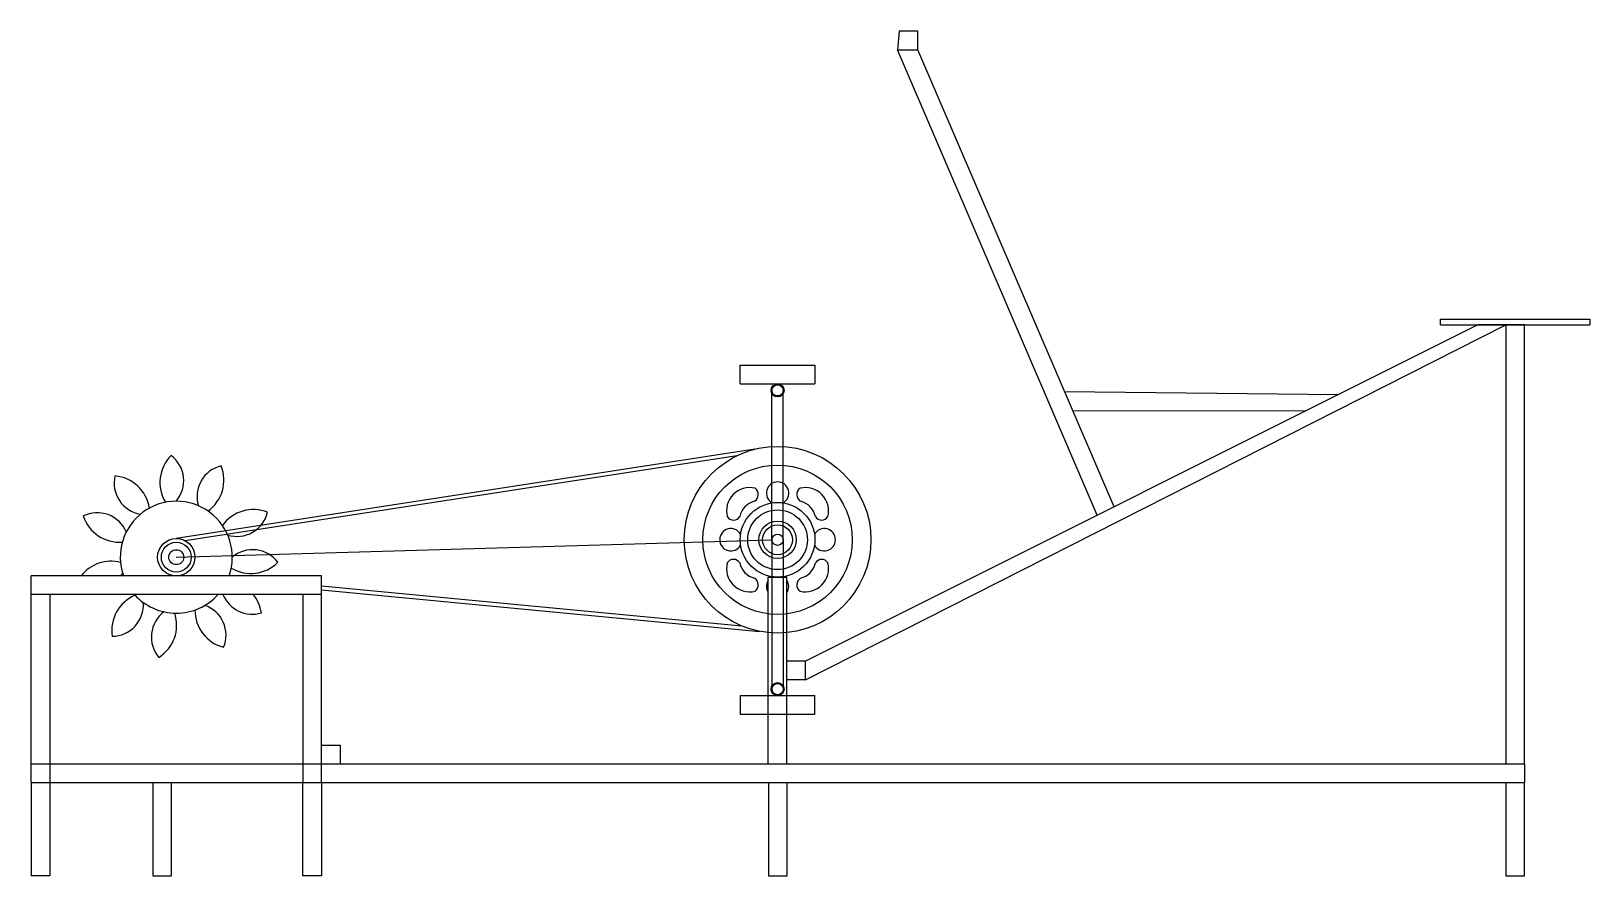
# Model space of a CAD drawing. Header units: millimetres. Extents: x 49 to 467, y 50 to 276.
import ezdxf

# ---------------------------------------------------------------- set-up
doc = ezdxf.new("R2010")
doc.units = ezdxf.units.MM

msp = doc.modelspace()

# ---------------------------------------------------------------- linework, layer by layer
for p, q in [((281.93, 275.88), (281.54, 270.88)), ((286.93, 275.88), (281.93, 275.88)), ((286.93, 270.88), (286.93, 275.88)), ((335.05, 146.27), (281.54, 270.88)), ((281.54, 270.88), (286.93, 270.88)), ((339.52, 148.5), (286.93, 270.88)), ((256.92, 102.18), (444.47, 197.25)), ((436.97, 197.25), (256.92, 107.18)), ((426.97, 197.25), (426.97, 198.75)), ((426.97, 198.75), (466.97, 198.75)), ((426.97, 197.25), (466.97, 197.25)), ((444.47, 197.25), (436.97, 197.25)), ((444.47, 197.25), (439.47, 197.25)), ((449.47, 197.25), (444.47, 197.25)), ((444.47, 197.25), (444.47, 79.68)), ((449.47, 79.68), (449.47, 197.25)), ((466.97, 198.75), (466.97, 197.25)), ((239.4, 181.43), (239.4, 186.43)), ((239.4, 186.43), (259.4, 186.43)), ((259.4, 186.43), (259.4, 181.43)), ((239.4, 181.43), (259.4, 181.43)), ((247.9, 139.68), (247.9, 179.68)), ((250.9, 139.68), (250.9, 179.68)), ((326.25, 179.38), (399.67, 178.59)), ((328.47, 174.21), (391.11, 174.31)), ((243.31, 163.93), (88.34, 140.01)), ((238.52, 162.19), (90.76, 139.39)), ((88.34, 135.01), (247.9, 139.64)), ((247.9, 139.68), (247.9, 99.68)), ((250.9, 139.68), (250.9, 99.68)), ((49.47, 74.68), (49.47, 130.01)), ((127.2, 130.01), (49.47, 130.01)), ((127.2, 74.68), (127.2, 130.01)), ((246.88, 79.68), (246.88, 129.68)), ((246.88, 129.68), (251.92, 129.68)), ((251.92, 79.68), (251.92, 129.68)), ((127.2, 127.31), (239.81, 116.59)), ((127.2, 126.31), (244.68, 115.13)), ((127.2, 125.01), (49.47, 125.01)), ((54.47, 125.01), (54.47, 74.68)), ((122.2, 125.01), (122.2, 74.68)), ((256.92, 107.18), (251.92, 107.18)), ((256.92, 102.18), (256.92, 107.18)), ((256.92, 102.18), (251.92, 102.18)), ((239.4, 97.93), (239.4, 92.93)), ((239.4, 97.93), (259.4, 97.93)), ((259.4, 92.93), (259.4, 97.93)), ((239.4, 92.93), (259.4, 92.93)), ((127.2, 84.68), (132.2, 84.68)), ((132.2, 84.68), (132.2, 79.68)), ((49.47, 74.68), (49.47, 79.68)), ((49.47, 79.68), (449.47, 79.68)), ((449.47, 79.68), (449.47, 74.68)), ((49.47, 74.68), (49.47, 49.68)), ((49.47, 74.68), (449.47, 74.68)), ((54.47, 74.68), (54.47, 49.68)), ((82.07, 74.68), (82.07, 49.68)), ((87.07, 49.68), (87.07, 74.68)), ((122.2, 49.68), (122.2, 74.68)), ((122.2, 74.68), (127.2, 74.68)), ((127.2, 74.68), (127.2, 49.68)), ((246.97, 74.68), (246.97, 49.68)), ((251.97, 49.68), (251.97, 74.68)), ((444.47, 74.68), (444.47, 49.68)), ((449.47, 49.68), (449.47, 74.68)), ((54.47, 49.68), (49.47, 49.68)), ((82.07, 49.68), (87.07, 49.68)), ((122.2, 49.68), (122.2, 49.68)), ((127.2, 49.68), (122.2, 49.68)), ((246.97, 49.68), (251.97, 49.68)), ((444.47, 49.68), (449.47, 49.68))]:
    msp.add_line(p, q)
for centre, radius in [((249.4, 179.68), 1.75), ((249.4, 179.68), 1.5), ((249.4, 139.68), 25), ((249.4, 139.68), 20), ((249.4, 139.68), 10), ((249.4, 139.68), 8), ((249.4, 139.68), 5), ((249.4, 139.68), 4), ((88.34, 135.01), 5), ((88.34, 135.01), 4), ((249.4, 139.68), 1.5), ((88.34, 135.01), 2), ((249.4, 99.68), 1.75), ((249.4, 99.68), 1.5)]:
    msp.add_circle(centre, radius)
for centre, radius, start, end in [((94.17, 155), 10.21, 134.8974, 211.116), ((81.9, 155.48), 8.44, 319.665, 53.134), ((102.34, 151.26), 8.44, 103.5584, 197.0275), ((90.89, 155.68), 10.21, 305.5765, 21.7951), ((80.14, 154.84), 8.44, 166.7847, 260.2537), ((71.04, 146.6), 10.21, 8.8027, 85.0213), ((249.4, 152.18), 3, 299.5414, 240.4586), ((241.94, 147.43), 6.21, 76.646, 194.5951), ((242.12, 151.78), 2.12, 301.8981, 53.4801), ((256.68, 151.78), 2.12, 126.5199, 238.1019), ((256.85, 147.43), 6.21, 345.4049, 103.354), ((67.17, 138.49), 8.44, 22.8912, 116.3603), ((88.34, 135.01), 15, 340.5288, 199.4712), ((109, 137.57), 10.21, 68.2049, 144.4235), ((104.59, 149.02), 8.44, 252.9725, 346.4416), ((244.58, 144.69), 5.46, 104.2722, 167.2844), ((254.21, 144.69), 5.46, 12.7156, 75.7278), ((73.12, 149.23), 10.21, 198.1236, 274.3422), ((236.9, 139.68), 3, 29.5414, 330.4586), ((237.59, 146.89), 1.95, 211.7813, 329.1889), ((261.9, 139.68), 3, 209.5414, 150.4586), ((261.21, 146.89), 1.95, 210.8111, 328.2187), ((70.85, 123.71), 10.21, 75.4952, 141.85), ((108.33, 140.85), 10.21, 238.884, 315.1026), ((108.8, 128.58), 8.44, 36.866, 130.335), ((237.59, 132.47), 1.95, 30.8111, 148.2187), ((261.21, 132.47), 1.95, 31.7813, 149.1889), ((66.89, 135.33), 8.44, 320.9689, 326.9462), ((241.94, 131.93), 6.21, 165.4049, 283.354), ((244.58, 134.67), 5.46, 192.7156, 255.7278), ((249.4, 127.18), 3, 119.5414, 123.5573), ((249.4, 127.18), 3, 56.4427, 60.4586), ((256.85, 131.93), 6.21, 256.646, 14.5951), ((254.21, 134.67), 5.46, 284.2722, 347.2844), ((242.12, 127.59), 2.12, 306.5199, 58.1019), ((249.4, 127.18), 3, 147.0785, 212.9215), ((249.4, 127.18), 3, 327.0785, 32.9215), ((256.68, 127.59), 2.12, 121.8981, 233.4801), ((81.28, 115.42), 10.21, 112.8224, 189.041), ((71.09, 122.26), 8.44, 270.8044, 4.2734), ((88.34, 135.01), 15, 221.8103, 318.1897), ((93.23, 114.13), 8.44, 337.4968, 70.9658), ((108.67, 128.17), 8.44, 201.9498, 287.0724), ((101.06, 118.53), 10.21, 8.8357, 39.4348), ((90.1, 113.63), 8.44, 126.9109, 220.3799), ((78.23, 116.81), 10.21, 302.1433, 18.3619), ((103.54, 120.79), 10.21, 179.5148, 255.7335)]:
    msp.add_arc(centre, radius, start, end)

doc.saveas('drawing.dxf')
